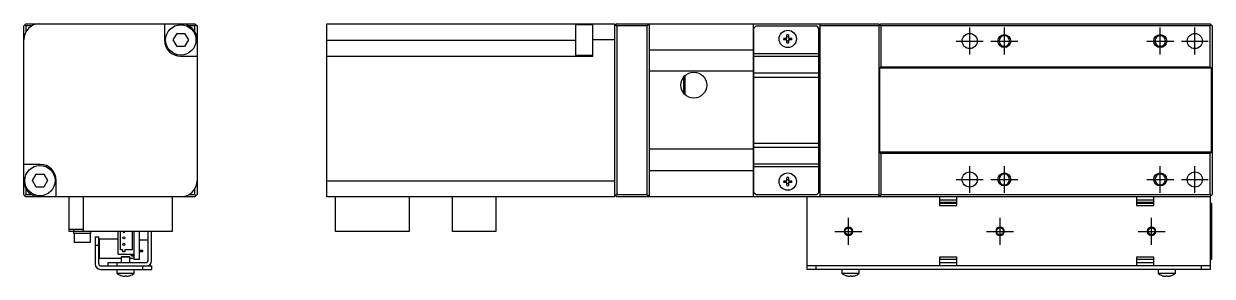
# Model space of a CAD drawing. Extents: x 0 to 579, y -8 to 217.
# Drawn here: x 304.4 to 578.8, y 83.4 to 141.8 of the extents above; entities that cross this region are included whole.
import ezdxf

# ---------------------------------------------------------------- set-up
doc = ezdxf.new("R2010")
doc.units = 0
doc.header["$LTSCALE"] = 0.5
doc.linetypes.add('CENTER', pattern=[50.8, 31.75, -6.35, 6.35, -6.35])
for name, color, linetype in [('MSM_CENTER', 1, 'CENTER'), ('MSM_CONTINUOUS', 7, 'CONTINUOUS'), ('MSM_NARROW', 5, 'CONTINUOUS')]:
    doc.layers.add(name, color=color, linetype=linetype)

msp = doc.modelspace()

# ---------------------------------------------------------------- linework, layer by layer
at = {"layer": 'MSM_CENTER'}
for p, q in [((522.8, 134.7), (522.8, 140.9)), ((530.8, 134.7), (530.8, 140.9)), ((566.8, 134.7), (566.8, 140.9)), ((574.8, 134.7), (574.8, 140.9)), ((519.7, 137.8), (525.9, 137.8)), ((527.7, 137.8), (533.9, 137.8)), ((563.7, 137.8), (569.9, 137.8)), ((571.7, 137.8), (577.9, 137.8)), ((522.8, 102.7), (522.8, 108.9)), ((530.8, 102.7), (530.8, 108.9)), ((566.8, 102.7), (566.8, 108.9)), ((574.8, 102.7), (574.8, 108.9)), ((519.7, 105.8), (525.9, 105.8)), ((527.7, 105.8), (533.9, 105.8)), ((563.7, 105.8), (569.9, 105.8)), ((571.7, 105.8), (577.9, 105.8)), ((494.8, 90.7), (494.8, 96.9)), ((529.8, 90.7), (529.8, 96.9)), ((564.8, 90.7), (564.8, 96.9)), ((491.7, 93.8), (497.9, 93.8)), ((526.7, 93.8), (532.9, 93.8)), ((561.7, 93.8), (567.9, 93.8))]:
    msp.add_line(p, q, dxfattribs=at)
at = {"layer": 'MSM_CONTINUOUS'}
for p, q in [((304.4, 141.3), (304.9, 141.8)), ((304.4, 102.3), (304.4, 141.3)), ((304.9, 141.3), (304.65, 141.55)), ((304.9, 141.8), (343.9, 141.8)), ((306.24, 141.3), (304.9, 141.3)), ((304.9, 141.3), (304.9, 139.96)), ((336.91, 141.8), (336.91, 138.01)), ((343.9, 141.3), (342.56, 141.3)), ((343.9, 141.8), (344.4, 141.3)), ((344.15, 141.55), (343.9, 141.3)), ((343.9, 139.96), (343.9, 141.3)), ((344.4, 141.3), (344.4, 102.3)), ((374.4, 101.8), (374.4, 141.8)), ((374.4, 141.8), (440.8, 141.8)), ((431.8, 141.56), (431.8, 134.56)), ((435.8, 141.56), (431.8, 141.56)), ((435.8, 134.31), (435.8, 141.8)), ((440.8, 141.8), (440.8, 101.8)), ((441.3, 141.8), (440.8, 141.3)), ((441.05, 141.55), (441.3, 141.3)), ((441.3, 141.8), (501.8, 141.8)), ((441.3, 141.3), (441.3, 102.3)), ((448.3, 141.3), (441.3, 141.3)), ((448.3, 141.3), (448.8, 141.8)), ((448.3, 102.3), (448.3, 141.3)), ((448.8, 141.8), (448.8, 101.8)), ((472.8, 141.8), (472.8, 101.8)), ((473.5, 141.3), (473, 140.8)), ((473, 102.8), (473, 140.8)), ((473.5, 141.3), (487.5, 141.3)), ((488, 140.8), (487.5, 141.3)), ((488, 102.8), (488, 140.8)), ((488.3, 101.8), (488.3, 141.8)), ((501.8, 141.3), (488.3, 141.3)), ((501.8, 141.8), (501.8, 101.8)), ((502.05, 141.55), (501.8, 141.3)), ((502.3, 141.8), (502.05, 141.55)), ((502.05, 141.55), (502.3, 141.3)), ((502.3, 141.8), (578.3, 141.8)), ((502.3, 141.3), (502.3, 131.8)), ((578.3, 141.3), (502.3, 141.3)), ((578.55, 141.55), (578.3, 141.8)), ((578.3, 141.3), (578.55, 141.55)), ((578.3, 131.8), (578.3, 141.3)), ((578.8, 141.3), (578.55, 141.55)), ((578.8, 141.3), (578.8, 102.3)), ((338.93, 138.06), (339.8, 139.56)), ((339.8, 136.56), (338.93, 138.06)), ((339.8, 139.56), (341.53, 139.56)), ((341.53, 139.56), (342.4, 138.06)), ((342.4, 138.06), (341.53, 136.56)), ((374.4, 138.01), (431.8, 138.01)), ((440.8, 138.1), (435.8, 138.1)), ((479.87, 138.5), (480.6, 138.5)), ((480.6, 138.1), (479.87, 138.1)), ((480.6, 138.5), (480.6, 139.23)), ((480.6, 137.37), (480.6, 138.1)), ((481, 139.23), (481, 138.5)), ((481, 138.5), (481.73, 138.5)), ((481, 138.1), (481, 137.37)), ((481.73, 138.1), (481, 138.1)), ((341.53, 136.56), (339.8, 136.56)), ((431.8, 134.56), (435.8, 134.56)), ((448.8, 135.8), (472.8, 135.8)), ((473, 136.05), (472.8, 136.05)), ((473, 134.92), (488, 134.92)), ((488.3, 136.05), (488, 136.05)), ((488.3, 135.55), (488, 135.55)), ((340.61, 134.31), (344.4, 134.31)), ((374.4, 134.31), (435.8, 134.31)), ((473, 132.8), (472.8, 132.8)), ((473, 131.8), (472.8, 131.8)), ((488, 134.21), (473, 134.21)), ((502.3, 131.8), (502, 131.5)), ((502.3, 131.8), (578.3, 131.8)), ((578.6, 131.5), (578.3, 131.8)), ((472.8, 130.8), (448.8, 130.8)), ((456.8, 125.67), (456.8, 129.53)), ((457.1, 125.36), (457.1, 129.84)), ((473, 129.07), (472.8, 129.07)), ((473, 130.45), (488, 130.45)), ((488, 129.39), (473, 129.39)), ((488, 130.05), (488.3, 130.05)), ((578.6, 131.5), (502, 131.5)), ((502, 131.5), (502, 112.1)), ((578.6, 112.1), (578.6, 131.5)), ((472.8, 126.57), (473, 126.57)), ((488.1, 126.8), (488, 126.8)), ((488.1, 116.8), (488.1, 126.8)), ((488.3, 126.6), (488.1, 126.8)), ((456.8, 125.8), (456.7, 125.8)), ((472.8, 124.07), (473, 124.07)), ((473, 119.53), (472.8, 119.53)), ((473, 117.03), (472.8, 117.03)), ((488, 116.8), (488.1, 116.8)), ((488.1, 116.8), (488.3, 117)), ((472.8, 112.8), (448.8, 112.8)), ((472.8, 114.53), (473, 114.53)), ((473, 114.21), (488, 114.21)), ((488, 113.15), (473, 113.15)), ((488.3, 113.55), (488, 113.55)), ((472.8, 111.8), (473, 111.8)), ((472.8, 110.8), (473, 110.8)), ((502, 112.1), (502.3, 111.8)), ((578.6, 112.1), (502, 112.1)), ((502.3, 111.8), (502.3, 102.3)), ((578.3, 111.8), (502.3, 111.8)), ((578.3, 111.8), (578.6, 112.1)), ((578.3, 102.3), (578.3, 111.8)), ((308.19, 109.29), (304.4, 109.29)), ((306.4, 105.54), (307.27, 107.04)), ((307.27, 107.04), (309, 107.04)), ((309, 107.04), (309.87, 105.54)), ((472.8, 107.8), (448.8, 107.8)), ((472.8, 107.55), (473, 107.55)), ((473, 109.39), (488, 109.39)), ((488, 108.68), (473, 108.68)), ((488, 108.05), (488.3, 108.05)), ((488, 107.55), (488.3, 107.55)), ((307.27, 104.04), (306.4, 105.54)), ((309.87, 105.54), (309, 104.04)), ((311.89, 101.8), (311.89, 105.59)), ((374.4, 105.5), (440.8, 105.5)), ((479.87, 105.5), (480.6, 105.5)), ((480.6, 105.1), (479.87, 105.1)), ((480.6, 105.5), (480.6, 106.23)), ((480.6, 104.37), (480.6, 105.1)), ((481, 106.23), (481, 105.5)), ((481, 105.5), (481.73, 105.5)), ((481, 105.1), (481, 104.37)), ((481.73, 105.1), (481, 105.1)), ((304.9, 101.8), (304.4, 102.3)), ((304.65, 102.05), (304.9, 102.3)), ((304.9, 103.64), (304.9, 102.3)), ((304.9, 102.3), (306.24, 102.3)), ((343.9, 101.8), (304.9, 101.8)), ((309, 104.04), (307.27, 104.04)), ((314.9, 93.8), (314.9, 101.8)), ((318.2, 93.8), (318.2, 101.8)), ((338.7, 101.8), (338.7, 93.8)), ((342.56, 102.3), (343.9, 102.3)), ((343.9, 102.3), (343.9, 103.64)), ((344.15, 102.05), (343.9, 102.3)), ((344.4, 102.3), (343.9, 101.8)), ((440.8, 101.8), (374.4, 101.8)), ((376.4, 93.8), (376.4, 101.8)), ((393.4, 101.8), (393.4, 93.8)), ((403.4, 93.8), (403.4, 101.8)), ((413.4, 101.8), (413.4, 93.8)), ((441.3, 101.8), (440.8, 102.3)), ((441.3, 102.3), (441.05, 102.05)), ((441.3, 102.3), (448.3, 102.3)), ((578.3, 101.8), (441.3, 101.8)), ((448.8, 101.8), (448.3, 102.3)), ((473, 102.8), (473.5, 102.3)), ((473.5, 102.3), (487.5, 102.3)), ((485.3, 85), (485.3, 101.8)), ((487.5, 102.3), (488, 102.8)), ((488.3, 102.3), (501.8, 102.3)), ((501.8, 102.3), (502.05, 102.05)), ((502.3, 102.3), (502.05, 102.05)), ((502.05, 102.05), (502.3, 101.8)), ((502.3, 102.3), (578.3, 102.3)), ((515.8, 101.8), (515.8, 99.8)), ((519.8, 99.8), (519.8, 101.8)), ((561.3, 101.8), (561.3, 99.8)), ((565.3, 99.8), (565.3, 101.8)), ((578.55, 102.05), (578.3, 102.3)), ((578.3, 101.8), (578.55, 102.05)), ((578.3, 101.8), (578.3, 85)), ((578.55, 102.05), (578.8, 102.3)), ((519.8, 101), (515.8, 101)), ((519.8, 100.5), (515.8, 100.5)), ((515.8, 100.3), (519.8, 100.3)), ((515.8, 99.8), (519.8, 99.8)), ((519.3, 100.3), (519.3, 100.5)), ((565.3, 101), (561.3, 101)), ((565.3, 100.5), (561.3, 100.5)), ((561.3, 100.3), (565.3, 100.3)), ((561.3, 99.8), (565.3, 99.8)), ((578.3, 100.3), (578.6, 100.3)), ((578.6, 100.3), (578.6, 87.3)), ((314.9, 94.3), (318.2, 94.3)), ((338.7, 93.8), (314.9, 93.8)), ((315.9, 94.3), (315.9, 93.3)), ((319.9, 93.3), (315.9, 93.3)), ((316, 93.3), (316, 91.3)), ((319.8, 91.3), (319.8, 93.3)), ((319.9, 93.3), (319.9, 93.8)), ((326.2, 88.55), (326.2, 93.8)), ((326.7, 89.55), (326.7, 93.8)), ((329.4, 93.8), (329.4, 89.55)), ((329.9, 87.3), (329.9, 93.8)), ((331.1, 87.3), (331.1, 93.8)), ((333.1, 87), (333.1, 93.8)), ((333.9, 87), (333.9, 93.8)), ((393.4, 93.8), (376.4, 93.8)), ((413.4, 93.8), (403.4, 93.8)), ((316, 91.3), (319.8, 91.3)), ((320.9, 92.5), (320.9, 86.2)), ((320.9, 92.5), (321.7, 92.5)), ((321.7, 86.3), (321.7, 92.5)), ((321.9, 87.55), (321.9, 92.05)), ((321.9, 92.05), (326.2, 92.05)), ((331.1, 91.8), (333.1, 91.8)), ((321.7, 90.5), (320.9, 90.5)), ((326.2, 88.55), (329.9, 88.55)), ((327.25, 89.55), (326.7, 89.55)), ((327.1, 88), (326.9, 87.8)), ((327.1, 88), (328.7, 88)), ((327.25, 89.05), (327.25, 89.55)), ((327.75, 89.05), (327.25, 89.05)), ((329.4, 89.55), (327.75, 89.55)), ((327.75, 89.55), (327.75, 89.05)), ((328.9, 87.8), (328.7, 88)), ((329.1, 88.32), (329.1, 88.55)), ((329.9, 88.32), (329.1, 88.32)), ((329.35, 88.09), (329.35, 88.32)), ((329.9, 88.09), (329.35, 88.09)), ((331.1, 89.42), (331.9, 89.42)), ((331.1, 89.17), (331.9, 89.17)), ((331.9, 89.17), (331.9, 89.42)), ((326.9, 87.55), (321.9, 87.55)), ((322.2, 85.8), (333.9, 85.8)), ((323.9, 85.8), (323.9, 86.6)), ((323.9, 86.6), (332.7, 86.6)), ((325.9, 86.6), (325.9, 85.8)), ((328.9, 87.8), (326.9, 87.8)), ((326.9, 87.8), (326.9, 86.6)), ((328.9, 86.6), (328.9, 87.8)), ((329.9, 87.55), (328.9, 87.55)), ((331.1, 87.3), (329.9, 87.3)), ((331.9, 85), (331.9, 85.8)), ((333.9, 85.8), (333.9, 85)), ((578.3, 85.8), (485.3, 85.8)), ((487.3, 85.8), (487.3, 85)), ((519.8, 87.8), (515.8, 87.8)), ((515.8, 87.8), (515.8, 85.8)), ((519.8, 87.3), (515.8, 87.3)), ((515.8, 86.6), (519.8, 86.6)), ((519.8, 85.8), (519.8, 87.8)), ((565.3, 87.8), (561.3, 87.8)), ((561.3, 87.8), (561.3, 85.8)), ((565.3, 87.3), (561.3, 87.3)), ((561.3, 86.6), (565.3, 86.6)), ((565.3, 85.8), (565.3, 87.8)), ((576.3, 85), (576.3, 85.8)), ((578.6, 87.3), (578.3, 87.3)), ((322.1, 85), (333.9, 85)), ((325.9, 85), (325.9, 84.1)), ((325.9, 84.1), (329.9, 84.1)), ((326.95, 83.54), (326.97, 83.54)), ((327.7, 83.54), (328.1, 83.54)), ((327.7, 83.41), (327.7, 83.54)), ((328.1, 83.54), (328.1, 83.41)), ((328.83, 83.54), (328.85, 83.54)), ((329.9, 84.1), (329.9, 85)), ((578.3, 85), (485.3, 85)), ((493.3, 85), (493.3, 84.1)), ((493.3, 84.1), (497.3, 84.1)), ((494.35, 83.54), (494.37, 83.54)), ((495.1, 83.54), (495.5, 83.54)), ((495.1, 83.41), (495.1, 83.54)), ((495.5, 83.54), (495.5, 83.41)), ((496.23, 83.54), (496.25, 83.54)), ((497.3, 84.1), (497.3, 85)), ((566.3, 85), (566.3, 84.1)), ((566.3, 84.1), (570.3, 84.1)), ((567.35, 83.54), (567.37, 83.54)), ((568.1, 83.54), (568.5, 83.54)), ((568.1, 83.41), (568.1, 83.54)), ((568.5, 83.54), (568.5, 83.41)), ((569.23, 83.54), (569.25, 83.54)), ((570.3, 84.1), (570.3, 85))]:
    msp.add_line(p, q, dxfattribs=at)
for centre, radius in [((340.66, 138.06), 3.5), ((480.8, 138.3), 2), ((522.8, 137.8), 1.75), ((574.8, 137.8), 1.75), ((459.1, 127.6), 3), ((308.14, 105.54), 3.5), ((480.8, 105.3), 2), ((522.8, 105.8), 1.75), ((574.8, 105.8), 1.75), ((494.8, 93.8), 0.783), ((529.8, 93.8), 0.783), ((564.8, 93.8), 0.783), ((327.5, 92.3), 0.25), ((327.5, 90.8), 0.25)]:
    msp.add_circle(centre, radius, dxfattribs=at)
at = {"layer": 'MSM_CONTINUOUS', "extrusion": (0, 0, -1)}
for centre in [(-530.8, 137.8), (-566.8, 137.8), (-530.8, 105.8), (-566.8, 105.8)]:
    msp.add_circle(centre, 1.23, dxfattribs=at)
at = {"layer": 'MSM_CONTINUOUS'}
for centre, radius, start, end in [((308.1, 138.1), 3.7, 90, 180), ((340.7, 138.1), 3.7, 0, 90), ((340.61, 138.01), 3.7, 180, 270), ((480.8, 138.3), 0.95, 167.8468, 192.1532), ((480.8, 138.3), 0.435, 152.6335, 207.3665), ((480.8, 138.3), 0.95, 77.8468, 102.1532), ((480.8, 138.3), 0.435, 62.6335, 117.3665), ((480.8, 138.3), 0.435, 242.6335, 297.3665), ((480.8, 138.3), 0.95, 257.8468, 282.1532), ((480.8, 138.3), 0.435, 332.6335, 27.3665), ((480.8, 138.3), 0.95, 347.8468, 12.1532), ((308.19, 105.59), 3.7, 0, 90), ((308.1, 105.5), 3.7, 180, 270), ((340.7, 105.5), 3.7, 270, 0), ((480.8, 105.3), 0.95, 167.8468, 192.1532), ((480.8, 105.3), 0.435, 152.6335, 207.3665), ((480.8, 105.3), 0.95, 77.8468, 102.1532), ((480.8, 105.3), 0.435, 62.6335, 117.3665), ((480.8, 105.3), 0.435, 242.6335, 297.3665), ((480.8, 105.3), 0.95, 257.8468, 282.1532), ((480.8, 105.3), 0.435, 332.6335, 27.3665), ((480.8, 105.3), 0.95, 347.8468, 12.1532), ((327.5, 93.8), 0.25, 180, 0), ((322.1, 86.2), 1.2, 180, 270), ((322.2, 86.3), 0.5, 180, 270), ((332.7, 87), 1.2, 270, 0), ((332.7, 87), 0.4, 270, 0), ((327.9, 86.6), 3.2, 231.3178, 252.73), ((327.9, 86.6), 3.19, 253.0947, 266.4096), ((327.9, 86.6), 3.19, 273.5904, 286.9053), ((327.9, 86.6), 3.2, 287.27, 308.6822), ((495.3, 86.6), 3.2, 231.3178, 252.73), ((495.3, 86.6), 3.19, 253.0947, 266.4096), ((495.3, 86.6), 3.19, 273.5904, 286.9053), ((495.3, 86.6), 3.2, 287.27, 308.6822), ((568.3, 86.6), 3.2, 231.3178, 252.73), ((568.3, 86.6), 3.19, 253.0947, 266.4096), ((568.3, 86.6), 3.19, 273.5903, 286.9053), ((568.3, 86.6), 3.2, 287.27, 308.6822)]:
    msp.add_arc(centre, radius, start, end, dxfattribs=at)
at = {"layer": 'MSM_NARROW'}
for centre in [(530.8, 137.8), (566.8, 137.8), (530.8, 105.8), (566.8, 105.8)]:
    msp.add_circle(centre, 1.5, dxfattribs=at)
at = {"layer": 'MSM_NARROW', "extrusion": (0, 0, -1)}
for centre in [(-494.8, 93.8), (-529.8, 93.8), (-564.8, 93.8)]:
    msp.add_circle(centre, 1, dxfattribs=at)

doc.saveas('drawing.dxf')
